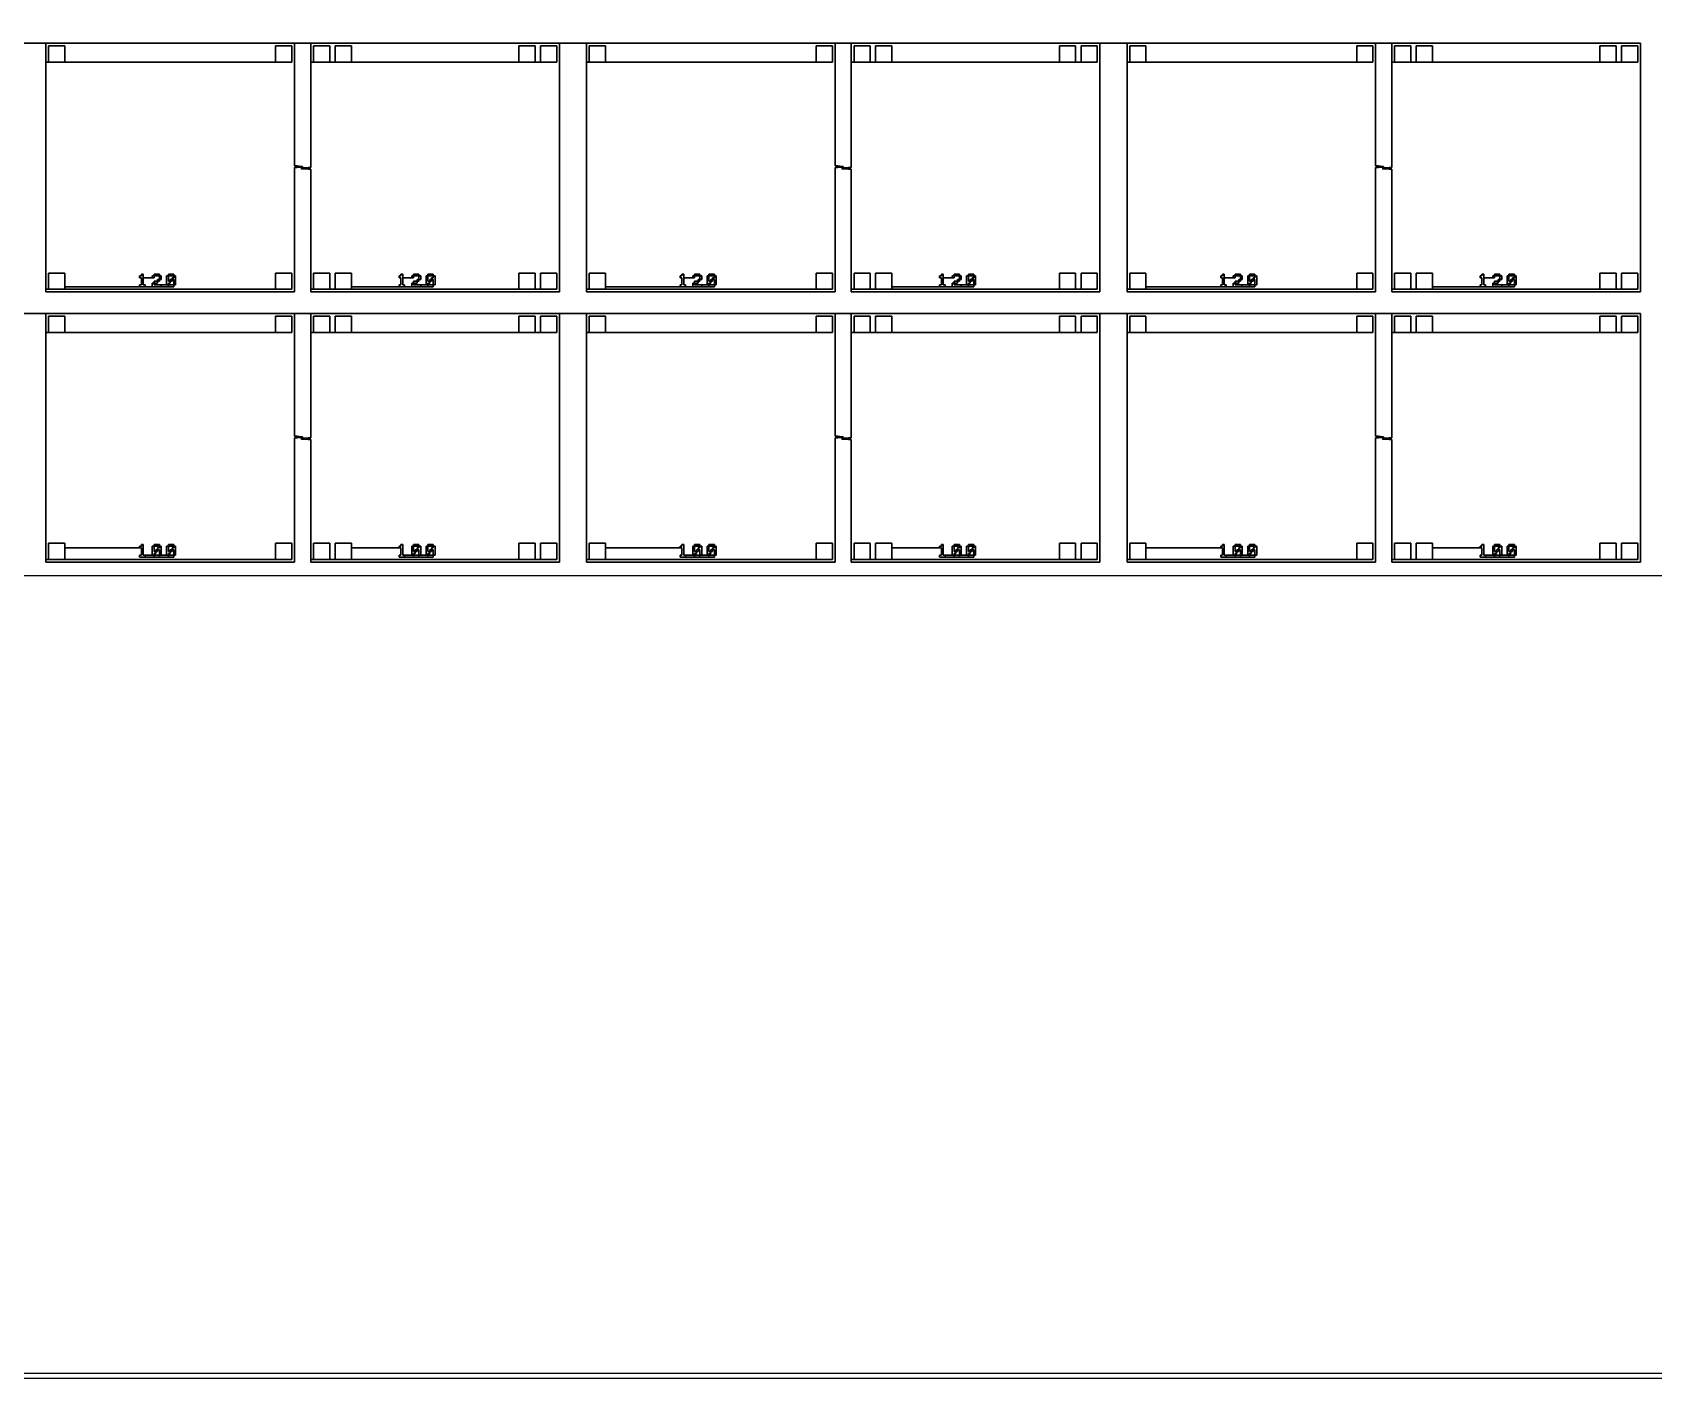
# Model space of a CAD drawing. Extents: x -10 to 10010, y -10 to 10010.
# Drawn here: x 5475 to 8474, y -10 to 2480 of the extents above; entities that cross this region are included whole.
import ezdxf

# ---------------------------------------------------------------- set-up
doc = ezdxf.new("R2010")
doc.units = 0
for name, color, linetype in [('L0D0', 2, 'CONTINUOUS'), ('L10D0', 9, 'CONTINUOUS'), ('L11D0', 10, 'CONTINUOUS'), ('L5D0', 5, 'CONTINUOUS'), ('L6D0', 6, 'CONTINUOUS'), ('L7D0', 7, 'CONTINUOUS'), ('L8D0', 8, 'CONTINUOUS')]:
    doc.layers.add(name, color=color, linetype=linetype)

msp = doc.modelspace()

# ---------------------------------------------------------------- linework, layer by layer
at = {"layer": 'L0D0'}
msp.add_lwpolyline([(-10, -10), (-10, 0), (10000, 0), (10000, 10000), (0, 10000), (0, 0), (-10, 0), (-10, 10010), (10010, 10010), (10010, -10)], close=True, dxfattribs=at)
at = {"layer": 'L10D0'}
msp.add_lwpolyline([(1475, 1475), (1475, 8525), (8525, 8525), (8525, 1475)], close=True, dxfattribs=at)
at = {"layer": 'L11D0'}
for points in [[(1475, 8525), (8525, 8525), (8525, 1475), (1475, 1475)], [(5450, 2460), (5500, 2460), (5500, 2000), (5960, 2000), (5960, 2230), (5965, 2230), (5973, 2230.75), (5974.8, 2230.75), (5974.8, 2232.25), (5973, 2232.25), (5965, 2233), (5960, 2233), (5960, 2460), (5990, 2460), (5990, 2230), (5985, 2230), (5977, 2229.25), (5975.2, 2229.25), (5975.2, 2227.75), (5977, 2227.75), (5985, 2227), (5990, 2227), (5990, 2000), (6450, 2000), (6450, 2460), (6500, 2460), (6500, 2000), (6960, 2000), (6960, 2230), (6965, 2230), (6973, 2230.75), (6974.8, 2230.75), (6974.8, 2232.25), (6973, 2232.25), (6965, 2233), (6960, 2233), (6960, 2460), (6990, 2460), (6990, 2230), (6985, 2230), (6977, 2229.25), (6975.2, 2229.25), (6975.2, 2227.75), (6977, 2227.75), (6985, 2227), (6990, 2227), (6990, 2000), (7450, 2000), (7450, 2460), (7500, 2460), (7500, 2000), (7960, 2000), (7960, 2230), (7965, 2230), (7973, 2230.75), (7974.8, 2230.75), (7974.8, 2232.25), (7973, 2232.25), (7965, 2233), (7960, 2233), (7960, 2460), (7990, 2460), (7990, 2230), (7985, 2230), (7977, 2229.25), (7975.2, 2229.25), (7975.2, 2227.75), (7977, 2227.75), (7985, 2227), (7990, 2227), (7990, 2000), (8450, 2000), (8450, 2460), (1475, 2460)], [(5450, 1960), (5500, 1960), (5500, 1500), (5960, 1500), (5960, 1730), (5965, 1730), (5973, 1730.75), (5974.8, 1730.75), (5974.8, 1732.25), (5973, 1732.25), (5965, 1733), (5960, 1733), (5960, 1960), (5990, 1960), (5990, 1730), (5985, 1730), (5977, 1729.25), (5975.2, 1729.25), (5975.2, 1727.75), (5977, 1727.75), (5985, 1727), (5990, 1727), (5990, 1500), (6450, 1500), (6450, 1960), (6500, 1960), (6500, 1500), (6960, 1500), (6960, 1730), (6965, 1730), (6973, 1730.75), (6974.8, 1730.75), (6974.8, 1732.25), (6973, 1732.25), (6965, 1733), (6960, 1733), (6960, 1960), (6990, 1960), (6990, 1730), (6985, 1730), (6977, 1729.25), (6975.2, 1729.25), (6975.2, 1727.75), (6977, 1727.75), (6985, 1727), (6990, 1727), (6990, 1500), (7450, 1500), (7450, 1960), (7500, 1960), (7500, 1500), (7960, 1500), (7960, 1730), (7965, 1730), (7973, 1730.75), (7974.8, 1730.75), (7974.8, 1732.25), (7973, 1732.25), (7965, 1733), (7960, 1733), (7960, 1960), (7990, 1960), (7990, 1730), (7985, 1730), (7977, 1729.25), (7975.2, 1729.25), (7975.2, 1727.75), (7977, 1727.75), (7985, 1727), (7990, 1727), (7990, 1500), (8450, 1500), (8450, 1960), (1475, 1960)]]:
    msp.add_lwpolyline(points, dxfattribs=at)
for points in [[(5505, 2425), (5505, 2455), (5535, 2455), (5535, 2425)], [(5925, 2425), (5925, 2455), (5955, 2455), (5955, 2425)], [(5995, 2425), (5995, 2455), (6025, 2455), (6025, 2425)], [(6035, 2425), (6035, 2455), (6065, 2455), (6065, 2425)], [(6375, 2425), (6375, 2455), (6405, 2455), (6405, 2425)], [(6415, 2425), (6415, 2455), (6445, 2455), (6445, 2425)], [(6505, 2425), (6505, 2455), (6535, 2455), (6535, 2425)], [(6925, 2425), (6925, 2455), (6955, 2455), (6955, 2425)], [(6995, 2425), (6995, 2455), (7025, 2455), (7025, 2425)], [(7035, 2425), (7035, 2455), (7065, 2455), (7065, 2425)], [(7375, 2425), (7375, 2455), (7405, 2455), (7405, 2425)], [(7415, 2425), (7415, 2455), (7445, 2455), (7445, 2425)], [(7505, 2425), (7505, 2455), (7535, 2455), (7535, 2425)], [(7925, 2425), (7925, 2455), (7955, 2455), (7955, 2425)], [(7995, 2425), (7995, 2455), (8025, 2455), (8025, 2425)], [(8035, 2425), (8035, 2455), (8065, 2455), (8065, 2425)], [(8375, 2425), (8375, 2455), (8405, 2455), (8405, 2425)], [(8415, 2425), (8415, 2455), (8445, 2455), (8445, 2425)], [(5505, 2005), (5505, 2035), (5535, 2035), (5535, 2005)], [(5673.333, 2009.667), (5673.333, 2013), (5676.667, 2013), (5676.667, 2026.333), (5673.333, 2026.333), (5673.333, 2029.667), (5676.667, 2029.667), (5676.667, 2033), (5680, 2033), (5680, 2013), (5683.333, 2013), (5683.333, 2009.667)], [(5696.667, 2026.333), (5696.667, 2029.667), (5700, 2029.667), (5700, 2026.333)], [(5696.667, 2009.667), (5696.667, 2016.333), (5700, 2016.333), (5700, 2013), (5713.333, 2013), (5713.333, 2009.667)], [(5700, 2029.667), (5700, 2033), (5710, 2033), (5710, 2029.667)], [(5700, 2016.333), (5700, 2019.667), (5706.667, 2019.667), (5706.667, 2016.333)], [(5706.667, 2019.667), (5706.667, 2023), (5710, 2023), (5710, 2019.667)], [(5710, 2023), (5710, 2029.667), (5713.333, 2029.667), (5713.333, 2023)], [(5723.333, 2013), (5723.333, 2029.667), (5726.667, 2029.667), (5726.667, 2019.667), (5730, 2019.667), (5730, 2016.333), (5726.667, 2016.333), (5726.667, 2013)], [(5726.667, 2029.667), (5726.667, 2033), (5736.667, 2033), (5736.667, 2029.667)], [(5726.667, 2009.667), (5726.667, 2013), (5736.667, 2013), (5736.667, 2009.667)], [(5730, 2019.667), (5730, 2023), (5733.333, 2023), (5733.333, 2019.667)], [(5736.667, 2013), (5736.667, 2023), (5733.333, 2023), (5733.333, 2026.333), (5736.667, 2026.333), (5736.667, 2029.667), (5740, 2029.667), (5740, 2013)], [(5925, 2005), (5925, 2035), (5955, 2035), (5955, 2005)], [(5995, 2005), (5995, 2035), (6025, 2035), (6025, 2005)], [(6035, 2005), (6035, 2035), (6065, 2035), (6065, 2005)], [(6153.333, 2009.667), (6153.333, 2013), (6156.667, 2013), (6156.667, 2026.333), (6153.333, 2026.333), (6153.333, 2029.667), (6156.667, 2029.667), (6156.667, 2033), (6160, 2033), (6160, 2013), (6163.333, 2013), (6163.333, 2009.667)], [(6176.667, 2026.333), (6176.667, 2029.667), (6180, 2029.667), (6180, 2026.333)], [(6176.667, 2009.667), (6176.667, 2016.333), (6180, 2016.333), (6180, 2013), (6193.333, 2013), (6193.333, 2009.667)], [(6180, 2029.667), (6180, 2033), (6190, 2033), (6190, 2029.667)], [(6180, 2016.333), (6180, 2019.667), (6186.667, 2019.667), (6186.667, 2016.333)], [(6186.667, 2019.667), (6186.667, 2023), (6190, 2023), (6190, 2019.667)], [(6190, 2023), (6190, 2029.667), (6193.333, 2029.667), (6193.333, 2023)], [(6203.333, 2013), (6203.333, 2029.667), (6206.667, 2029.667), (6206.667, 2019.667), (6210, 2019.667), (6210, 2016.333), (6206.667, 2016.333), (6206.667, 2013)], [(6206.667, 2029.667), (6206.667, 2033), (6216.667, 2033), (6216.667, 2029.667)], [(6206.667, 2009.667), (6206.667, 2013), (6216.667, 2013), (6216.667, 2009.667)], [(6210, 2019.667), (6210, 2023), (6213.333, 2023), (6213.333, 2019.667)], [(6216.667, 2013), (6216.667, 2023), (6213.333, 2023), (6213.333, 2026.333), (6216.667, 2026.333), (6216.667, 2029.667), (6220, 2029.667), (6220, 2013)], [(6375, 2005), (6375, 2035), (6405, 2035), (6405, 2005)], [(6415, 2005), (6415, 2035), (6445, 2035), (6445, 2005)], [(6505, 2005), (6505, 2035), (6535, 2035), (6535, 2005)], [(6673.333, 2009.667), (6673.333, 2013), (6676.667, 2013), (6676.667, 2026.333), (6673.333, 2026.333), (6673.333, 2029.667), (6676.667, 2029.667), (6676.667, 2033), (6680, 2033), (6680, 2013), (6683.333, 2013), (6683.333, 2009.667)], [(6696.667, 2026.333), (6696.667, 2029.667), (6700, 2029.667), (6700, 2026.333)], [(6696.667, 2009.667), (6696.667, 2016.333), (6700, 2016.333), (6700, 2013), (6713.333, 2013), (6713.333, 2009.667)], [(6700, 2029.667), (6700, 2033), (6710, 2033), (6710, 2029.667)], [(6700, 2016.333), (6700, 2019.667), (6706.667, 2019.667), (6706.667, 2016.333)], [(6706.667, 2019.667), (6706.667, 2023), (6710, 2023), (6710, 2019.667)], [(6710, 2023), (6710, 2029.667), (6713.333, 2029.667), (6713.333, 2023)], [(6723.333, 2013), (6723.333, 2029.667), (6726.667, 2029.667), (6726.667, 2019.667), (6730, 2019.667), (6730, 2016.333), (6726.667, 2016.333), (6726.667, 2013)], [(6726.667, 2029.667), (6726.667, 2033), (6736.667, 2033), (6736.667, 2029.667)], [(6726.667, 2009.667), (6726.667, 2013), (6736.667, 2013), (6736.667, 2009.667)], [(6730, 2019.667), (6730, 2023), (6733.333, 2023), (6733.333, 2019.667)], [(6736.667, 2013), (6736.667, 2023), (6733.333, 2023), (6733.333, 2026.333), (6736.667, 2026.333), (6736.667, 2029.667), (6740, 2029.667), (6740, 2013)], [(6925, 2005), (6925, 2035), (6955, 2035), (6955, 2005)], [(6995, 2005), (6995, 2035), (7025, 2035), (7025, 2005)], [(7035, 2005), (7035, 2035), (7065, 2035), (7065, 2005)], [(7153.333, 2009.667), (7153.333, 2013), (7156.667, 2013), (7156.667, 2026.333), (7153.333, 2026.333), (7153.333, 2029.667), (7156.667, 2029.667), (7156.667, 2033), (7160, 2033), (7160, 2013), (7163.333, 2013), (7163.333, 2009.667)], [(7176.667, 2026.333), (7176.667, 2029.667), (7180, 2029.667), (7180, 2026.333)], [(7176.667, 2009.667), (7176.667, 2016.333), (7180, 2016.333), (7180, 2013), (7193.333, 2013), (7193.333, 2009.667)], [(7180, 2029.667), (7180, 2033), (7190, 2033), (7190, 2029.667)], [(7180, 2016.333), (7180, 2019.667), (7186.667, 2019.667), (7186.667, 2016.333)], [(7186.667, 2019.667), (7186.667, 2023), (7190, 2023), (7190, 2019.667)], [(7190, 2023), (7190, 2029.667), (7193.333, 2029.667), (7193.333, 2023)], [(7203.333, 2013), (7203.333, 2029.667), (7206.667, 2029.667), (7206.667, 2019.667), (7210, 2019.667), (7210, 2016.333), (7206.667, 2016.333), (7206.667, 2013)], [(7206.667, 2029.667), (7206.667, 2033), (7216.667, 2033), (7216.667, 2029.667)], [(7206.667, 2009.667), (7206.667, 2013), (7216.667, 2013), (7216.667, 2009.667)], [(7210, 2019.667), (7210, 2023), (7213.333, 2023), (7213.333, 2019.667)], [(7216.667, 2013), (7216.667, 2023), (7213.333, 2023), (7213.333, 2026.333), (7216.667, 2026.333), (7216.667, 2029.667), (7220, 2029.667), (7220, 2013)], [(7375, 2005), (7375, 2035), (7405, 2035), (7405, 2005)], [(7415, 2005), (7415, 2035), (7445, 2035), (7445, 2005)], [(7505, 2005), (7505, 2035), (7535, 2035), (7535, 2005)], [(7673.333, 2009.667), (7673.333, 2013), (7676.667, 2013), (7676.667, 2026.333), (7673.333, 2026.333), (7673.333, 2029.667), (7676.667, 2029.667), (7676.667, 2033), (7680, 2033), (7680, 2013), (7683.333, 2013), (7683.333, 2009.667)], [(7696.667, 2026.333), (7696.667, 2029.667), (7700, 2029.667), (7700, 2026.333)], [(7696.667, 2009.667), (7696.667, 2016.333), (7700, 2016.333), (7700, 2013), (7713.333, 2013), (7713.333, 2009.667)], [(7700, 2029.667), (7700, 2033), (7710, 2033), (7710, 2029.667)], [(7700, 2016.333), (7700, 2019.667), (7706.667, 2019.667), (7706.667, 2016.333)], [(7706.667, 2019.667), (7706.667, 2023), (7710, 2023), (7710, 2019.667)], [(7710, 2023), (7710, 2029.667), (7713.333, 2029.667), (7713.333, 2023)], [(7723.333, 2013), (7723.333, 2029.667), (7726.667, 2029.667), (7726.667, 2019.667), (7730, 2019.667), (7730, 2016.333), (7726.667, 2016.333), (7726.667, 2013)], [(7726.667, 2029.667), (7726.667, 2033), (7736.667, 2033), (7736.667, 2029.667)], [(7726.667, 2009.667), (7726.667, 2013), (7736.667, 2013), (7736.667, 2009.667)], [(7730, 2019.667), (7730, 2023), (7733.333, 2023), (7733.333, 2019.667)], [(7736.667, 2013), (7736.667, 2023), (7733.333, 2023), (7733.333, 2026.333), (7736.667, 2026.333), (7736.667, 2029.667), (7740, 2029.667), (7740, 2013)], [(7925, 2005), (7925, 2035), (7955, 2035), (7955, 2005)], [(7995, 2005), (7995, 2035), (8025, 2035), (8025, 2005)], [(8035, 2005), (8035, 2035), (8065, 2035), (8065, 2005)], [(8153.333, 2009.667), (8153.333, 2013), (8156.667, 2013), (8156.667, 2026.333), (8153.333, 2026.333), (8153.333, 2029.667), (8156.667, 2029.667), (8156.667, 2033), (8160, 2033), (8160, 2013), (8163.333, 2013), (8163.333, 2009.667)], [(8176.667, 2026.333), (8176.667, 2029.667), (8180, 2029.667), (8180, 2026.333)], [(8176.667, 2009.667), (8176.667, 2016.333), (8180, 2016.333), (8180, 2013), (8193.333, 2013), (8193.333, 2009.667)], [(8180, 2029.667), (8180, 2033), (8190, 2033), (8190, 2029.667)], [(8180, 2016.333), (8180, 2019.667), (8186.667, 2019.667), (8186.667, 2016.333)], [(8186.667, 2019.667), (8186.667, 2023), (8190, 2023), (8190, 2019.667)], [(8190, 2023), (8190, 2029.667), (8193.333, 2029.667), (8193.333, 2023)], [(8203.333, 2013), (8203.333, 2029.667), (8206.667, 2029.667), (8206.667, 2019.667), (8210, 2019.667), (8210, 2016.333), (8206.667, 2016.333), (8206.667, 2013)], [(8206.667, 2029.667), (8206.667, 2033), (8216.667, 2033), (8216.667, 2029.667)], [(8206.667, 2009.667), (8206.667, 2013), (8216.667, 2013), (8216.667, 2009.667)], [(8210, 2019.667), (8210, 2023), (8213.333, 2023), (8213.333, 2019.667)], [(8216.667, 2013), (8216.667, 2023), (8213.333, 2023), (8213.333, 2026.333), (8216.667, 2026.333), (8216.667, 2029.667), (8220, 2029.667), (8220, 2013)], [(8375, 2005), (8375, 2035), (8405, 2035), (8405, 2005)], [(8415, 2005), (8415, 2035), (8445, 2035), (8445, 2005)], [(5505, 1925), (5505, 1955), (5535, 1955), (5535, 1925)], [(5925, 1925), (5925, 1955), (5955, 1955), (5955, 1925)], [(5995, 1925), (5995, 1955), (6025, 1955), (6025, 1925)], [(6035, 1925), (6035, 1955), (6065, 1955), (6065, 1925)], [(6375, 1925), (6375, 1955), (6405, 1955), (6405, 1925)], [(6415, 1925), (6415, 1955), (6445, 1955), (6445, 1925)], [(6505, 1925), (6505, 1955), (6535, 1955), (6535, 1925)], [(6925, 1925), (6925, 1955), (6955, 1955), (6955, 1925)], [(6995, 1925), (6995, 1955), (7025, 1955), (7025, 1925)], [(7035, 1925), (7035, 1955), (7065, 1955), (7065, 1925)], [(7375, 1925), (7375, 1955), (7405, 1955), (7405, 1925)], [(7415, 1925), (7415, 1955), (7445, 1955), (7445, 1925)], [(7505, 1925), (7505, 1955), (7535, 1955), (7535, 1925)], [(7925, 1925), (7925, 1955), (7955, 1955), (7955, 1925)], [(7995, 1925), (7995, 1955), (8025, 1955), (8025, 1925)], [(8035, 1925), (8035, 1955), (8065, 1955), (8065, 1925)], [(8375, 1925), (8375, 1955), (8405, 1955), (8405, 1925)], [(8415, 1925), (8415, 1955), (8445, 1955), (8445, 1925)], [(5505, 1505), (5505, 1535), (5535, 1535), (5535, 1505)], [(5673.333, 1509.667), (5673.333, 1513), (5676.667, 1513), (5676.667, 1526.333), (5673.333, 1526.333), (5673.333, 1529.667), (5676.667, 1529.667), (5676.667, 1533), (5680, 1533), (5680, 1513), (5683.333, 1513), (5683.333, 1509.667)], [(5696.667, 1513), (5696.667, 1529.667), (5700, 1529.667), (5700, 1519.667), (5703.333, 1519.667), (5703.333, 1516.333), (5700, 1516.333), (5700, 1513)], [(5700, 1529.667), (5700, 1533), (5710, 1533), (5710, 1529.667)], [(5710, 1513), (5710, 1523), (5706.667, 1523), (5706.667, 1526.333), (5710, 1526.333), (5710, 1529.667), (5713.333, 1529.667), (5713.333, 1513)], [(5723.333, 1513), (5723.333, 1529.667), (5726.667, 1529.667), (5726.667, 1519.667), (5730, 1519.667), (5730, 1516.333), (5726.667, 1516.333), (5726.667, 1513)], [(5726.667, 1529.667), (5726.667, 1533), (5736.667, 1533), (5736.667, 1529.667)], [(5736.667, 1513), (5736.667, 1523), (5733.333, 1523), (5733.333, 1526.333), (5736.667, 1526.333), (5736.667, 1529.667), (5740, 1529.667), (5740, 1513)], [(5925, 1505), (5925, 1535), (5955, 1535), (5955, 1505)], [(5995, 1505), (5995, 1535), (6025, 1535), (6025, 1505)], [(6035, 1505), (6035, 1535), (6065, 1535), (6065, 1505)], [(6153.333, 1509.667), (6153.333, 1513), (6156.667, 1513), (6156.667, 1526.333), (6153.333, 1526.333), (6153.333, 1529.667), (6156.667, 1529.667), (6156.667, 1533), (6160, 1533), (6160, 1513), (6163.333, 1513), (6163.333, 1509.667)], [(6176.667, 1513), (6176.667, 1529.667), (6180, 1529.667), (6180, 1519.667), (6183.333, 1519.667), (6183.333, 1516.333), (6180, 1516.333), (6180, 1513)], [(6180, 1529.667), (6180, 1533), (6190, 1533), (6190, 1529.667)], [(6190, 1513), (6190, 1523), (6186.667, 1523), (6186.667, 1526.333), (6190, 1526.333), (6190, 1529.667), (6193.333, 1529.667), (6193.333, 1513)], [(6203.333, 1513), (6203.333, 1529.667), (6206.667, 1529.667), (6206.667, 1519.667), (6210, 1519.667), (6210, 1516.333), (6206.667, 1516.333), (6206.667, 1513)], [(6206.667, 1529.667), (6206.667, 1533), (6216.667, 1533), (6216.667, 1529.667)], [(6216.667, 1513), (6216.667, 1523), (6213.333, 1523), (6213.333, 1526.333), (6216.667, 1526.333), (6216.667, 1529.667), (6220, 1529.667), (6220, 1513)], [(6375, 1505), (6375, 1535), (6405, 1535), (6405, 1505)], [(6415, 1505), (6415, 1535), (6445, 1535), (6445, 1505)], [(6505, 1505), (6505, 1535), (6535, 1535), (6535, 1505)], [(6673.333, 1509.667), (6673.333, 1513), (6676.667, 1513), (6676.667, 1526.333), (6673.333, 1526.333), (6673.333, 1529.667), (6676.667, 1529.667), (6676.667, 1533), (6680, 1533), (6680, 1513), (6683.333, 1513), (6683.333, 1509.667)], [(6696.667, 1513), (6696.667, 1529.667), (6700, 1529.667), (6700, 1519.667), (6703.333, 1519.667), (6703.333, 1516.333), (6700, 1516.333), (6700, 1513)], [(6700, 1529.667), (6700, 1533), (6710, 1533), (6710, 1529.667)], [(6710, 1513), (6710, 1523), (6706.667, 1523), (6706.667, 1526.333), (6710, 1526.333), (6710, 1529.667), (6713.333, 1529.667), (6713.333, 1513)], [(6723.333, 1513), (6723.333, 1529.667), (6726.667, 1529.667), (6726.667, 1519.667), (6730, 1519.667), (6730, 1516.333), (6726.667, 1516.333), (6726.667, 1513)], [(6726.667, 1529.667), (6726.667, 1533), (6736.667, 1533), (6736.667, 1529.667)], [(6736.667, 1513), (6736.667, 1523), (6733.333, 1523), (6733.333, 1526.333), (6736.667, 1526.333), (6736.667, 1529.667), (6740, 1529.667), (6740, 1513)], [(6925, 1505), (6925, 1535), (6955, 1535), (6955, 1505)], [(6995, 1505), (6995, 1535), (7025, 1535), (7025, 1505)], [(7035, 1505), (7035, 1535), (7065, 1535), (7065, 1505)], [(7153.333, 1509.667), (7153.333, 1513), (7156.667, 1513), (7156.667, 1526.333), (7153.333, 1526.333), (7153.333, 1529.667), (7156.667, 1529.667), (7156.667, 1533), (7160, 1533), (7160, 1513), (7163.333, 1513), (7163.333, 1509.667)], [(7176.667, 1513), (7176.667, 1529.667), (7180, 1529.667), (7180, 1519.667), (7183.333, 1519.667), (7183.333, 1516.333), (7180, 1516.333), (7180, 1513)], [(7180, 1529.667), (7180, 1533), (7190, 1533), (7190, 1529.667)], [(7190, 1513), (7190, 1523), (7186.667, 1523), (7186.667, 1526.333), (7190, 1526.333), (7190, 1529.667), (7193.333, 1529.667), (7193.333, 1513)], [(7203.333, 1513), (7203.333, 1529.667), (7206.667, 1529.667), (7206.667, 1519.667), (7210, 1519.667), (7210, 1516.333), (7206.667, 1516.333), (7206.667, 1513)], [(7206.667, 1529.667), (7206.667, 1533), (7216.667, 1533), (7216.667, 1529.667)], [(7216.667, 1513), (7216.667, 1523), (7213.333, 1523), (7213.333, 1526.333), (7216.667, 1526.333), (7216.667, 1529.667), (7220, 1529.667), (7220, 1513)], [(7375, 1505), (7375, 1535), (7405, 1535), (7405, 1505)], [(7415, 1505), (7415, 1535), (7445, 1535), (7445, 1505)], [(7505, 1505), (7505, 1535), (7535, 1535), (7535, 1505)], [(7673.333, 1509.667), (7673.333, 1513), (7676.667, 1513), (7676.667, 1526.333), (7673.333, 1526.333), (7673.333, 1529.667), (7676.667, 1529.667), (7676.667, 1533), (7680, 1533), (7680, 1513), (7683.333, 1513), (7683.333, 1509.667)], [(7696.667, 1513), (7696.667, 1529.667), (7700, 1529.667), (7700, 1519.667), (7703.333, 1519.667), (7703.333, 1516.333), (7700, 1516.333), (7700, 1513)], [(7700, 1529.667), (7700, 1533), (7710, 1533), (7710, 1529.667)], [(7710, 1513), (7710, 1523), (7706.667, 1523), (7706.667, 1526.333), (7710, 1526.333), (7710, 1529.667), (7713.333, 1529.667), (7713.333, 1513)], [(7723.333, 1513), (7723.333, 1529.667), (7726.667, 1529.667), (7726.667, 1519.667), (7730, 1519.667), (7730, 1516.333), (7726.667, 1516.333), (7726.667, 1513)], [(7726.667, 1529.667), (7726.667, 1533), (7736.667, 1533), (7736.667, 1529.667)], [(7736.667, 1513), (7736.667, 1523), (7733.333, 1523), (7733.333, 1526.333), (7736.667, 1526.333), (7736.667, 1529.667), (7740, 1529.667), (7740, 1513)], [(7925, 1505), (7925, 1535), (7955, 1535), (7955, 1505)], [(7995, 1505), (7995, 1535), (8025, 1535), (8025, 1505)], [(8035, 1505), (8035, 1535), (8065, 1535), (8065, 1505)], [(8153.333, 1509.667), (8153.333, 1513), (8156.667, 1513), (8156.667, 1526.333), (8153.333, 1526.333), (8153.333, 1529.667), (8156.667, 1529.667), (8156.667, 1533), (8160, 1533), (8160, 1513), (8163.333, 1513), (8163.333, 1509.667)], [(8176.667, 1513), (8176.667, 1529.667), (8180, 1529.667), (8180, 1519.667), (8183.333, 1519.667), (8183.333, 1516.333), (8180, 1516.333), (8180, 1513)], [(8180, 1529.667), (8180, 1533), (8190, 1533), (8190, 1529.667)], [(8190, 1513), (8190, 1523), (8186.667, 1523), (8186.667, 1526.333), (8190, 1526.333), (8190, 1529.667), (8193.333, 1529.667), (8193.333, 1513)], [(8203.333, 1513), (8203.333, 1529.667), (8206.667, 1529.667), (8206.667, 1519.667), (8210, 1519.667), (8210, 1516.333), (8206.667, 1516.333), (8206.667, 1513)], [(8206.667, 1529.667), (8206.667, 1533), (8216.667, 1533), (8216.667, 1529.667)], [(8216.667, 1513), (8216.667, 1523), (8213.333, 1523), (8213.333, 1526.333), (8216.667, 1526.333), (8216.667, 1529.667), (8220, 1529.667), (8220, 1513)], [(8375, 1505), (8375, 1535), (8405, 1535), (8405, 1505)], [(8415, 1505), (8415, 1535), (8445, 1535), (8445, 1505)], [(5700, 1509.667), (5700, 1513), (5710, 1513), (5710, 1509.667)], [(5703.333, 1519.667), (5703.333, 1523), (5706.667, 1523), (5706.667, 1519.667)], [(5726.667, 1509.667), (5726.667, 1513), (5736.667, 1513), (5736.667, 1509.667)], [(5730, 1519.667), (5730, 1523), (5733.333, 1523), (5733.333, 1519.667)], [(6180, 1509.667), (6180, 1513), (6190, 1513), (6190, 1509.667)], [(6183.333, 1519.667), (6183.333, 1523), (6186.667, 1523), (6186.667, 1519.667)], [(6206.667, 1509.667), (6206.667, 1513), (6216.667, 1513), (6216.667, 1509.667)], [(6210, 1519.667), (6210, 1523), (6213.333, 1523), (6213.333, 1519.667)], [(6700, 1509.667), (6700, 1513), (6710, 1513), (6710, 1509.667)], [(6703.333, 1519.667), (6703.333, 1523), (6706.667, 1523), (6706.667, 1519.667)], [(6726.667, 1509.667), (6726.667, 1513), (6736.667, 1513), (6736.667, 1509.667)], [(6730, 1519.667), (6730, 1523), (6733.333, 1523), (6733.333, 1519.667)], [(7180, 1509.667), (7180, 1513), (7190, 1513), (7190, 1509.667)], [(7183.333, 1519.667), (7183.333, 1523), (7186.667, 1523), (7186.667, 1519.667)], [(7206.667, 1509.667), (7206.667, 1513), (7216.667, 1513), (7216.667, 1509.667)], [(7210, 1519.667), (7210, 1523), (7213.333, 1523), (7213.333, 1519.667)], [(7700, 1509.667), (7700, 1513), (7710, 1513), (7710, 1509.667)], [(7703.333, 1519.667), (7703.333, 1523), (7706.667, 1523), (7706.667, 1519.667)], [(7726.667, 1509.667), (7726.667, 1513), (7736.667, 1513), (7736.667, 1509.667)], [(7730, 1519.667), (7730, 1523), (7733.333, 1523), (7733.333, 1519.667)], [(8180, 1509.667), (8180, 1513), (8190, 1513), (8190, 1509.667)], [(8183.333, 1519.667), (8183.333, 1523), (8186.667, 1523), (8186.667, 1519.667)], [(8206.667, 1509.667), (8206.667, 1513), (8216.667, 1513), (8216.667, 1509.667)], [(8210, 1519.667), (8210, 1523), (8213.333, 1523), (8213.333, 1519.667)]]:
    msp.add_lwpolyline(points, close=True, dxfattribs=at)
at = {"layer": 'L5D0'}
for points in [[(5500, 2000), (5500, 2005), (5955, 2005), (5955, 2035), (5925, 2035), (5925, 2005), (5535, 2005), (5535, 2009.667), (5736.667, 2009.667), (5736.667, 2013), (5726.667, 2013), (5726.667, 2009.667), (5713.333, 2009.667), (5713.333, 2013), (5700, 2013), (5726.667, 2013), (5726.667, 2016.333), (5730, 2016.333), (5730, 2019.667), (5726.667, 2019.667), (5733.333, 2019.667), (5733.333, 2023), (5736.667, 2023), (5736.667, 2013), (5740, 2013), (5740, 2029.667), (5736.667, 2029.667), (5736.667, 2026.333), (5733.333, 2026.333), (5733.333, 2023), (5730, 2023), (5730, 2019.667), (5726.667, 2019.667), (5726.667, 2029.667), (5736.667, 2029.667), (5736.667, 2033), (5726.667, 2033), (5726.667, 2029.667), (5723.333, 2029.667), (5723.333, 2013), (5700, 2013), (5700, 2016.333), (5706.667, 2016.333), (5706.667, 2019.667), (5710, 2019.667), (5710, 2023), (5713.333, 2023), (5713.333, 2029.667), (5710, 2029.667), (5710, 2023), (5706.667, 2023), (5706.667, 2019.667), (5700, 2019.667), (5700, 2016.333), (5696.667, 2016.333), (5696.667, 2009.667), (5683.333, 2009.667), (5683.333, 2013), (5680, 2013), (5680, 2026.333), (5700, 2026.333), (5700, 2029.667), (5710, 2029.667), (5710, 2033), (5700, 2033), (5700, 2029.667), (5696.667, 2029.667), (5696.667, 2026.333), (5680, 2026.333), (5680, 2033), (5676.667, 2033), (5676.667, 2029.667), (5673.333, 2029.667), (5673.333, 2026.333), (5676.667, 2026.333), (5676.667, 2013), (5673.333, 2013), (5673.333, 2009.667), (5535, 2009.667), (5535, 2035), (5505, 2035), (5505, 2005), (5500, 2005), (5500, 2425), (5955, 2425), (5955, 2455), (5925, 2455), (5925, 2425), (5535, 2425), (5535, 2455), (5505, 2455), (5505, 2425), (5500, 2425), (5500, 2460), (5960, 2460), (5960, 2233), (5965, 2233), (5973, 2232.25), (5974.8, 2232.25), (5974.8, 2230.75), (5973, 2230.75), (5965, 2230), (5960, 2230), (5960, 2000)], [(5990, 2000), (5990, 2005), (6445, 2005), (6445, 2035), (6415, 2035), (6415, 2005), (6405, 2005), (6405, 2035), (6375, 2035), (6375, 2005), (6065, 2005), (6065, 2009.667), (6216.667, 2009.667), (6216.667, 2013), (6206.667, 2013), (6206.667, 2009.667), (6193.333, 2009.667), (6193.333, 2013), (6180, 2013), (6206.667, 2013), (6206.667, 2016.333), (6210, 2016.333), (6210, 2019.667), (6206.667, 2019.667), (6213.333, 2019.667), (6213.333, 2023), (6216.667, 2023), (6216.667, 2013), (6220, 2013), (6220, 2029.667), (6216.667, 2029.667), (6216.667, 2026.333), (6213.333, 2026.333), (6213.333, 2023), (6210, 2023), (6210, 2019.667), (6206.667, 2019.667), (6206.667, 2029.667), (6216.667, 2029.667), (6216.667, 2033), (6206.667, 2033), (6206.667, 2029.667), (6203.333, 2029.667), (6203.333, 2013), (6180, 2013), (6180, 2016.333), (6186.667, 2016.333), (6186.667, 2019.667), (6190, 2019.667), (6190, 2023), (6193.333, 2023), (6193.333, 2029.667), (6190, 2029.667), (6190, 2023), (6186.667, 2023), (6186.667, 2019.667), (6180, 2019.667), (6180, 2016.333), (6176.667, 2016.333), (6176.667, 2009.667), (6163.333, 2009.667), (6163.333, 2013), (6160, 2013), (6160, 2026.333), (6180, 2026.333), (6180, 2029.667), (6190, 2029.667), (6190, 2033), (6180, 2033), (6180, 2029.667), (6176.667, 2029.667), (6176.667, 2026.333), (6160, 2026.333), (6160, 2033), (6156.667, 2033), (6156.667, 2029.667), (6153.333, 2029.667), (6153.333, 2026.333), (6156.667, 2026.333), (6156.667, 2013), (6153.333, 2013), (6153.333, 2009.667), (6065, 2009.667), (6065, 2035), (6035, 2035), (6035, 2005), (6025, 2005), (6025, 2035), (5995, 2035), (5995, 2005), (5990, 2005), (5990, 2227), (5985, 2227), (5977, 2227.75), (5975.2, 2227.75), (5975.2, 2229.25), (5977, 2229.25), (5985, 2230), (5990, 2230), (5990, 2425), (6445, 2425), (6445, 2455), (6415, 2455), (6415, 2425), (6405, 2425), (6405, 2455), (6375, 2455), (6375, 2425), (6065, 2425), (6065, 2455), (6035, 2455), (6035, 2425), (6025, 2425), (6025, 2455), (5995, 2455), (5995, 2425), (5990, 2425), (5990, 2460), (6450, 2460), (6450, 2000)], [(6500, 2000), (6500, 2005), (6955, 2005), (6955, 2035), (6925, 2035), (6925, 2005), (6535, 2005), (6535, 2009.667), (6736.667, 2009.667), (6736.667, 2013), (6726.667, 2013), (6726.667, 2009.667), (6713.333, 2009.667), (6713.333, 2013), (6700, 2013), (6726.667, 2013), (6726.667, 2016.333), (6730, 2016.333), (6730, 2019.667), (6726.667, 2019.667), (6733.333, 2019.667), (6733.333, 2023), (6736.667, 2023), (6736.667, 2013), (6740, 2013), (6740, 2029.667), (6736.667, 2029.667), (6736.667, 2026.333), (6733.333, 2026.333), (6733.333, 2023), (6730, 2023), (6730, 2019.667), (6726.667, 2019.667), (6726.667, 2029.667), (6736.667, 2029.667), (6736.667, 2033), (6726.667, 2033), (6726.667, 2029.667), (6723.333, 2029.667), (6723.333, 2013), (6700, 2013), (6700, 2016.333), (6706.667, 2016.333), (6706.667, 2019.667), (6710, 2019.667), (6710, 2023), (6713.333, 2023), (6713.333, 2029.667), (6710, 2029.667), (6710, 2023), (6706.667, 2023), (6706.667, 2019.667), (6700, 2019.667), (6700, 2016.333), (6696.667, 2016.333), (6696.667, 2009.667), (6683.333, 2009.667), (6683.333, 2013), (6680, 2013), (6680, 2026.333), (6700, 2026.333), (6700, 2029.667), (6710, 2029.667), (6710, 2033), (6700, 2033), (6700, 2029.667), (6696.667, 2029.667), (6696.667, 2026.333), (6680, 2026.333), (6680, 2033), (6676.667, 2033), (6676.667, 2029.667), (6673.333, 2029.667), (6673.333, 2026.333), (6676.667, 2026.333), (6676.667, 2013), (6673.333, 2013), (6673.333, 2009.667), (6535, 2009.667), (6535, 2035), (6505, 2035), (6505, 2005), (6500, 2005), (6500, 2425), (6955, 2425), (6955, 2455), (6925, 2455), (6925, 2425), (6535, 2425), (6535, 2455), (6505, 2455), (6505, 2425), (6500, 2425), (6500, 2460), (6960, 2460), (6960, 2233), (6965, 2233), (6973, 2232.25), (6974.8, 2232.25), (6974.8, 2230.75), (6973, 2230.75), (6965, 2230), (6960, 2230), (6960, 2000)], [(6990, 2000), (6990, 2005), (7445, 2005), (7445, 2035), (7415, 2035), (7415, 2005), (7405, 2005), (7405, 2035), (7375, 2035), (7375, 2005), (7065, 2005), (7065, 2009.667), (7216.667, 2009.667), (7216.667, 2013), (7206.667, 2013), (7206.667, 2009.667), (7193.333, 2009.667), (7193.333, 2013), (7180, 2013), (7206.667, 2013), (7206.667, 2016.333), (7210, 2016.333), (7210, 2019.667), (7206.667, 2019.667), (7213.333, 2019.667), (7213.333, 2023), (7216.667, 2023), (7216.667, 2013), (7220, 2013), (7220, 2029.667), (7216.667, 2029.667), (7216.667, 2026.333), (7213.333, 2026.333), (7213.333, 2023), (7210, 2023), (7210, 2019.667), (7206.667, 2019.667), (7206.667, 2029.667), (7216.667, 2029.667), (7216.667, 2033), (7206.667, 2033), (7206.667, 2029.667), (7203.333, 2029.667), (7203.333, 2013), (7180, 2013), (7180, 2016.333), (7186.667, 2016.333), (7186.667, 2019.667), (7190, 2019.667), (7190, 2023), (7193.333, 2023), (7193.333, 2029.667), (7190, 2029.667), (7190, 2023), (7186.667, 2023), (7186.667, 2019.667), (7180, 2019.667), (7180, 2016.333), (7176.667, 2016.333), (7176.667, 2009.667), (7163.333, 2009.667), (7163.333, 2013), (7160, 2013), (7160, 2026.333), (7180, 2026.333), (7180, 2029.667), (7190, 2029.667), (7190, 2033), (7180, 2033), (7180, 2029.667), (7176.667, 2029.667), (7176.667, 2026.333), (7160, 2026.333), (7160, 2033), (7156.667, 2033), (7156.667, 2029.667), (7153.333, 2029.667), (7153.333, 2026.333), (7156.667, 2026.333), (7156.667, 2013), (7153.333, 2013), (7153.333, 2009.667), (7065, 2009.667), (7065, 2035), (7035, 2035), (7035, 2005), (7025, 2005), (7025, 2035), (6995, 2035), (6995, 2005), (6990, 2005), (6990, 2227), (6985, 2227), (6977, 2227.75), (6975.2, 2227.75), (6975.2, 2229.25), (6977, 2229.25), (6985, 2230), (6990, 2230), (6990, 2425), (7445, 2425), (7445, 2455), (7415, 2455), (7415, 2425), (7405, 2425), (7405, 2455), (7375, 2455), (7375, 2425), (7065, 2425), (7065, 2455), (7035, 2455), (7035, 2425), (7025, 2425), (7025, 2455), (6995, 2455), (6995, 2425), (6990, 2425), (6990, 2460), (7450, 2460), (7450, 2000)], [(7500, 2000), (7500, 2005), (7955, 2005), (7955, 2035), (7925, 2035), (7925, 2005), (7535, 2005), (7535, 2009.667), (7736.667, 2009.667), (7736.667, 2013), (7726.667, 2013), (7726.667, 2009.667), (7713.333, 2009.667), (7713.333, 2013), (7700, 2013), (7726.667, 2013), (7726.667, 2016.333), (7730, 2016.333), (7730, 2019.667), (7726.667, 2019.667), (7733.333, 2019.667), (7733.333, 2023), (7736.667, 2023), (7736.667, 2013), (7740, 2013), (7740, 2029.667), (7736.667, 2029.667), (7736.667, 2026.333), (7733.333, 2026.333), (7733.333, 2023), (7730, 2023), (7730, 2019.667), (7726.667, 2019.667), (7726.667, 2029.667), (7736.667, 2029.667), (7736.667, 2033), (7726.667, 2033), (7726.667, 2029.667), (7723.333, 2029.667), (7723.333, 2013), (7700, 2013), (7700, 2016.333), (7706.667, 2016.333), (7706.667, 2019.667), (7710, 2019.667), (7710, 2023), (7713.333, 2023), (7713.333, 2029.667), (7710, 2029.667), (7710, 2023), (7706.667, 2023), (7706.667, 2019.667), (7700, 2019.667), (7700, 2016.333), (7696.667, 2016.333), (7696.667, 2009.667), (7683.333, 2009.667), (7683.333, 2013), (7680, 2013), (7680, 2026.333), (7700, 2026.333), (7700, 2029.667), (7710, 2029.667), (7710, 2033), (7700, 2033), (7700, 2029.667), (7696.667, 2029.667), (7696.667, 2026.333), (7680, 2026.333), (7680, 2033), (7676.667, 2033), (7676.667, 2029.667), (7673.333, 2029.667), (7673.333, 2026.333), (7676.667, 2026.333), (7676.667, 2013), (7673.333, 2013), (7673.333, 2009.667), (7535, 2009.667), (7535, 2035), (7505, 2035), (7505, 2005), (7500, 2005), (7500, 2425), (7955, 2425), (7955, 2455), (7925, 2455), (7925, 2425), (7535, 2425), (7535, 2455), (7505, 2455), (7505, 2425), (7500, 2425), (7500, 2460), (7960, 2460), (7960, 2233), (7965, 2233), (7973, 2232.25), (7974.8, 2232.25), (7974.8, 2230.75), (7973, 2230.75), (7965, 2230), (7960, 2230), (7960, 2000)], [(7990, 2000), (7990, 2005), (8445, 2005), (8445, 2035), (8415, 2035), (8415, 2005), (8405, 2005), (8405, 2035), (8375, 2035), (8375, 2005), (8065, 2005), (8065, 2009.667), (8216.667, 2009.667), (8216.667, 2013), (8206.667, 2013), (8206.667, 2009.667), (8193.333, 2009.667), (8193.333, 2013), (8180, 2013), (8206.667, 2013), (8206.667, 2016.333), (8210, 2016.333), (8210, 2019.667), (8206.667, 2019.667), (8213.333, 2019.667), (8213.333, 2023), (8216.667, 2023), (8216.667, 2013), (8220, 2013), (8220, 2029.667), (8216.667, 2029.667), (8216.667, 2026.333), (8213.333, 2026.333), (8213.333, 2023), (8210, 2023), (8210, 2019.667), (8206.667, 2019.667), (8206.667, 2029.667), (8216.667, 2029.667), (8216.667, 2033), (8206.667, 2033), (8206.667, 2029.667), (8203.333, 2029.667), (8203.333, 2013), (8180, 2013), (8180, 2016.333), (8186.667, 2016.333), (8186.667, 2019.667), (8190, 2019.667), (8190, 2023), (8193.333, 2023), (8193.333, 2029.667), (8190, 2029.667), (8190, 2023), (8186.667, 2023), (8186.667, 2019.667), (8180, 2019.667), (8180, 2016.333), (8176.667, 2016.333), (8176.667, 2009.667), (8163.333, 2009.667), (8163.333, 2013), (8160, 2013), (8160, 2026.333), (8180, 2026.333), (8180, 2029.667), (8190, 2029.667), (8190, 2033), (8180, 2033), (8180, 2029.667), (8176.667, 2029.667), (8176.667, 2026.333), (8160, 2026.333), (8160, 2033), (8156.667, 2033), (8156.667, 2029.667), (8153.333, 2029.667), (8153.333, 2026.333), (8156.667, 2026.333), (8156.667, 2013), (8153.333, 2013), (8153.333, 2009.667), (8065, 2009.667), (8065, 2035), (8035, 2035), (8035, 2005), (8025, 2005), (8025, 2035), (7995, 2035), (7995, 2005), (7990, 2005), (7990, 2227), (7985, 2227), (7977, 2227.75), (7975.2, 2227.75), (7975.2, 2229.25), (7977, 2229.25), (7985, 2230), (7990, 2230), (7990, 2425), (8445, 2425), (8445, 2455), (8415, 2455), (8415, 2425), (8405, 2425), (8405, 2455), (8375, 2455), (8375, 2425), (8065, 2425), (8065, 2455), (8035, 2455), (8035, 2425), (8025, 2425), (8025, 2455), (7995, 2455), (7995, 2425), (7990, 2425), (7990, 2460), (8450, 2460), (8450, 2000)], [(5500, 1500), (5500, 1505), (5955, 1505), (5955, 1535), (5925, 1535), (5925, 1505), (5535, 1505), (5535, 1526.333), (5676.667, 1526.333), (5676.667, 1513), (5673.333, 1513), (5673.333, 1509.667), (5736.667, 1509.667), (5736.667, 1513), (5726.667, 1513), (5726.667, 1509.667), (5710, 1509.667), (5710, 1513), (5700, 1513), (5700, 1509.667), (5683.333, 1509.667), (5683.333, 1513), (5680, 1513), (5700, 1513), (5700, 1516.333), (5703.333, 1516.333), (5703.333, 1519.667), (5700, 1519.667), (5706.667, 1519.667), (5706.667, 1523), (5710, 1523), (5710, 1513), (5726.667, 1513), (5726.667, 1516.333), (5730, 1516.333), (5730, 1519.667), (5726.667, 1519.667), (5733.333, 1519.667), (5733.333, 1523), (5736.667, 1523), (5736.667, 1513), (5740, 1513), (5740, 1529.667), (5736.667, 1529.667), (5736.667, 1526.333), (5733.333, 1526.333), (5733.333, 1523), (5730, 1523), (5730, 1519.667), (5726.667, 1519.667), (5726.667, 1529.667), (5736.667, 1529.667), (5736.667, 1533), (5726.667, 1533), (5726.667, 1529.667), (5723.333, 1529.667), (5723.333, 1513), (5713.333, 1513), (5713.333, 1529.667), (5710, 1529.667), (5710, 1526.333), (5706.667, 1526.333), (5706.667, 1523), (5703.333, 1523), (5703.333, 1519.667), (5700, 1519.667), (5700, 1529.667), (5710, 1529.667), (5710, 1533), (5700, 1533), (5700, 1529.667), (5696.667, 1529.667), (5696.667, 1513), (5680, 1513), (5680, 1533), (5676.667, 1533), (5676.667, 1529.667), (5673.333, 1529.667), (5673.333, 1526.333), (5535, 1526.333), (5535, 1535), (5505, 1535), (5505, 1505), (5500, 1505), (5500, 1925), (5955, 1925), (5955, 1955), (5925, 1955), (5925, 1925), (5535, 1925), (5535, 1955), (5505, 1955), (5505, 1925), (5500, 1925), (5500, 1960), (5960, 1960), (5960, 1733), (5965, 1733), (5973, 1732.25), (5974.8, 1732.25), (5974.8, 1730.75), (5973, 1730.75), (5965, 1730), (5960, 1730), (5960, 1500)], [(5990, 1500), (5990, 1505), (6445, 1505), (6445, 1535), (6415, 1535), (6415, 1505), (6405, 1505), (6405, 1535), (6375, 1535), (6375, 1505), (6065, 1505), (6065, 1526.333), (6156.667, 1526.333), (6156.667, 1513), (6153.333, 1513), (6153.333, 1509.667), (6216.667, 1509.667), (6216.667, 1513), (6206.667, 1513), (6206.667, 1509.667), (6190, 1509.667), (6190, 1513), (6180, 1513), (6180, 1509.667), (6163.333, 1509.667), (6163.333, 1513), (6160, 1513), (6180, 1513), (6180, 1516.333), (6183.333, 1516.333), (6183.333, 1519.667), (6180, 1519.667), (6186.667, 1519.667), (6186.667, 1523), (6190, 1523), (6190, 1513), (6206.667, 1513), (6206.667, 1516.333), (6210, 1516.333), (6210, 1519.667), (6206.667, 1519.667), (6213.333, 1519.667), (6213.333, 1523), (6216.667, 1523), (6216.667, 1513), (6220, 1513), (6220, 1529.667), (6216.667, 1529.667), (6216.667, 1526.333), (6213.333, 1526.333), (6213.333, 1523), (6210, 1523), (6210, 1519.667), (6206.667, 1519.667), (6206.667, 1529.667), (6216.667, 1529.667), (6216.667, 1533), (6206.667, 1533), (6206.667, 1529.667), (6203.333, 1529.667), (6203.333, 1513), (6193.333, 1513), (6193.333, 1529.667), (6190, 1529.667), (6190, 1526.333), (6186.667, 1526.333), (6186.667, 1523), (6183.333, 1523), (6183.333, 1519.667), (6180, 1519.667), (6180, 1529.667), (6190, 1529.667), (6190, 1533), (6180, 1533), (6180, 1529.667), (6176.667, 1529.667), (6176.667, 1513), (6160, 1513), (6160, 1533), (6156.667, 1533), (6156.667, 1529.667), (6153.333, 1529.667), (6153.333, 1526.333), (6065, 1526.333), (6065, 1535), (6035, 1535), (6035, 1505), (6025, 1505), (6025, 1535), (5995, 1535), (5995, 1505), (5990, 1505), (5990, 1727), (5985, 1727), (5977, 1727.75), (5975.2, 1727.75), (5975.2, 1729.25), (5977, 1729.25), (5985, 1730), (5990, 1730), (5990, 1925), (6445, 1925), (6445, 1955), (6415, 1955), (6415, 1925), (6405, 1925), (6405, 1955), (6375, 1955), (6375, 1925), (6065, 1925), (6065, 1955), (6035, 1955), (6035, 1925), (6025, 1925), (6025, 1955), (5995, 1955), (5995, 1925), (5990, 1925), (5990, 1960), (6450, 1960), (6450, 1500)], [(6500, 1500), (6500, 1505), (6955, 1505), (6955, 1535), (6925, 1535), (6925, 1505), (6535, 1505), (6535, 1526.333), (6676.667, 1526.333), (6676.667, 1513), (6673.333, 1513), (6673.333, 1509.667), (6736.667, 1509.667), (6736.667, 1513), (6726.667, 1513), (6726.667, 1509.667), (6710, 1509.667), (6710, 1513), (6700, 1513), (6700, 1509.667), (6683.333, 1509.667), (6683.333, 1513), (6680, 1513), (6700, 1513), (6700, 1516.333), (6703.333, 1516.333), (6703.333, 1519.667), (6700, 1519.667), (6706.667, 1519.667), (6706.667, 1523), (6710, 1523), (6710, 1513), (6726.667, 1513), (6726.667, 1516.333), (6730, 1516.333), (6730, 1519.667), (6726.667, 1519.667), (6733.333, 1519.667), (6733.333, 1523), (6736.667, 1523), (6736.667, 1513), (6740, 1513), (6740, 1529.667), (6736.667, 1529.667), (6736.667, 1526.333), (6733.333, 1526.333), (6733.333, 1523), (6730, 1523), (6730, 1519.667), (6726.667, 1519.667), (6726.667, 1529.667), (6736.667, 1529.667), (6736.667, 1533), (6726.667, 1533), (6726.667, 1529.667), (6723.333, 1529.667), (6723.333, 1513), (6713.333, 1513), (6713.333, 1529.667), (6710, 1529.667), (6710, 1526.333), (6706.667, 1526.333), (6706.667, 1523), (6703.333, 1523), (6703.333, 1519.667), (6700, 1519.667), (6700, 1529.667), (6710, 1529.667), (6710, 1533), (6700, 1533), (6700, 1529.667), (6696.667, 1529.667), (6696.667, 1513), (6680, 1513), (6680, 1533), (6676.667, 1533), (6676.667, 1529.667), (6673.333, 1529.667), (6673.333, 1526.333), (6535, 1526.333), (6535, 1535), (6505, 1535), (6505, 1505), (6500, 1505), (6500, 1925), (6955, 1925), (6955, 1955), (6925, 1955), (6925, 1925), (6535, 1925), (6535, 1955), (6505, 1955), (6505, 1925), (6500, 1925), (6500, 1960), (6960, 1960), (6960, 1733), (6965, 1733), (6973, 1732.25), (6974.8, 1732.25), (6974.8, 1730.75), (6973, 1730.75), (6965, 1730), (6960, 1730), (6960, 1500)], [(6990, 1500), (6990, 1505), (7445, 1505), (7445, 1535), (7415, 1535), (7415, 1505), (7405, 1505), (7405, 1535), (7375, 1535), (7375, 1505), (7065, 1505), (7065, 1526.333), (7156.667, 1526.333), (7156.667, 1513), (7153.333, 1513), (7153.333, 1509.667), (7216.667, 1509.667), (7216.667, 1513), (7206.667, 1513), (7206.667, 1509.667), (7190, 1509.667), (7190, 1513), (7180, 1513), (7180, 1509.667), (7163.333, 1509.667), (7163.333, 1513), (7160, 1513), (7180, 1513), (7180, 1516.333), (7183.333, 1516.333), (7183.333, 1519.667), (7180, 1519.667), (7186.667, 1519.667), (7186.667, 1523), (7190, 1523), (7190, 1513), (7206.667, 1513), (7206.667, 1516.333), (7210, 1516.333), (7210, 1519.667), (7206.667, 1519.667), (7213.333, 1519.667), (7213.333, 1523), (7216.667, 1523), (7216.667, 1513), (7220, 1513), (7220, 1529.667), (7216.667, 1529.667), (7216.667, 1526.333), (7213.333, 1526.333), (7213.333, 1523), (7210, 1523), (7210, 1519.667), (7206.667, 1519.667), (7206.667, 1529.667), (7216.667, 1529.667), (7216.667, 1533), (7206.667, 1533), (7206.667, 1529.667), (7203.333, 1529.667), (7203.333, 1513), (7193.333, 1513), (7193.333, 1529.667), (7190, 1529.667), (7190, 1526.333), (7186.667, 1526.333), (7186.667, 1523), (7183.333, 1523), (7183.333, 1519.667), (7180, 1519.667), (7180, 1529.667), (7190, 1529.667), (7190, 1533), (7180, 1533), (7180, 1529.667), (7176.667, 1529.667), (7176.667, 1513), (7160, 1513), (7160, 1533), (7156.667, 1533), (7156.667, 1529.667), (7153.333, 1529.667), (7153.333, 1526.333), (7065, 1526.333), (7065, 1535), (7035, 1535), (7035, 1505), (7025, 1505), (7025, 1535), (6995, 1535), (6995, 1505), (6990, 1505), (6990, 1727), (6985, 1727), (6977, 1727.75), (6975.2, 1727.75), (6975.2, 1729.25), (6977, 1729.25), (6985, 1730), (6990, 1730), (6990, 1925), (7445, 1925), (7445, 1955), (7415, 1955), (7415, 1925), (7405, 1925), (7405, 1955), (7375, 1955), (7375, 1925), (7065, 1925), (7065, 1955), (7035, 1955), (7035, 1925), (7025, 1925), (7025, 1955), (6995, 1955), (6995, 1925), (6990, 1925), (6990, 1960), (7450, 1960), (7450, 1500)], [(7500, 1500), (7500, 1505), (7955, 1505), (7955, 1535), (7925, 1535), (7925, 1505), (7535, 1505), (7535, 1526.333), (7676.667, 1526.333), (7676.667, 1513), (7673.333, 1513), (7673.333, 1509.667), (7736.667, 1509.667), (7736.667, 1513), (7726.667, 1513), (7726.667, 1509.667), (7710, 1509.667), (7710, 1513), (7700, 1513), (7700, 1509.667), (7683.333, 1509.667), (7683.333, 1513), (7680, 1513), (7700, 1513), (7700, 1516.333), (7703.333, 1516.333), (7703.333, 1519.667), (7700, 1519.667), (7706.667, 1519.667), (7706.667, 1523), (7710, 1523), (7710, 1513), (7726.667, 1513), (7726.667, 1516.333), (7730, 1516.333), (7730, 1519.667), (7726.667, 1519.667), (7733.333, 1519.667), (7733.333, 1523), (7736.667, 1523), (7736.667, 1513), (7740, 1513), (7740, 1529.667), (7736.667, 1529.667), (7736.667, 1526.333), (7733.333, 1526.333), (7733.333, 1523), (7730, 1523), (7730, 1519.667), (7726.667, 1519.667), (7726.667, 1529.667), (7736.667, 1529.667), (7736.667, 1533), (7726.667, 1533), (7726.667, 1529.667), (7723.333, 1529.667), (7723.333, 1513), (7713.333, 1513), (7713.333, 1529.667), (7710, 1529.667), (7710, 1526.333), (7706.667, 1526.333), (7706.667, 1523), (7703.333, 1523), (7703.333, 1519.667), (7700, 1519.667), (7700, 1529.667), (7710, 1529.667), (7710, 1533), (7700, 1533), (7700, 1529.667), (7696.667, 1529.667), (7696.667, 1513), (7680, 1513), (7680, 1533), (7676.667, 1533), (7676.667, 1529.667), (7673.333, 1529.667), (7673.333, 1526.333), (7535, 1526.333), (7535, 1535), (7505, 1535), (7505, 1505), (7500, 1505), (7500, 1925), (7955, 1925), (7955, 1955), (7925, 1955), (7925, 1925), (7535, 1925), (7535, 1955), (7505, 1955), (7505, 1925), (7500, 1925), (7500, 1960), (7960, 1960), (7960, 1733), (7965, 1733), (7973, 1732.25), (7974.8, 1732.25), (7974.8, 1730.75), (7973, 1730.75), (7965, 1730), (7960, 1730), (7960, 1500)], [(7990, 1500), (7990, 1505), (8445, 1505), (8445, 1535), (8415, 1535), (8415, 1505), (8405, 1505), (8405, 1535), (8375, 1535), (8375, 1505), (8065, 1505), (8065, 1526.333), (8156.667, 1526.333), (8156.667, 1513), (8153.333, 1513), (8153.333, 1509.667), (8216.667, 1509.667), (8216.667, 1513), (8206.667, 1513), (8206.667, 1509.667), (8190, 1509.667), (8190, 1513), (8180, 1513), (8180, 1509.667), (8163.333, 1509.667), (8163.333, 1513), (8160, 1513), (8180, 1513), (8180, 1516.333), (8183.333, 1516.333), (8183.333, 1519.667), (8180, 1519.667), (8186.667, 1519.667), (8186.667, 1523), (8190, 1523), (8190, 1513), (8206.667, 1513), (8206.667, 1516.333), (8210, 1516.333), (8210, 1519.667), (8206.667, 1519.667), (8213.333, 1519.667), (8213.333, 1523), (8216.667, 1523), (8216.667, 1513), (8220, 1513), (8220, 1529.667), (8216.667, 1529.667), (8216.667, 1526.333), (8213.333, 1526.333), (8213.333, 1523), (8210, 1523), (8210, 1519.667), (8206.667, 1519.667), (8206.667, 1529.667), (8216.667, 1529.667), (8216.667, 1533), (8206.667, 1533), (8206.667, 1529.667), (8203.333, 1529.667), (8203.333, 1513), (8193.333, 1513), (8193.333, 1529.667), (8190, 1529.667), (8190, 1526.333), (8186.667, 1526.333), (8186.667, 1523), (8183.333, 1523), (8183.333, 1519.667), (8180, 1519.667), (8180, 1529.667), (8190, 1529.667), (8190, 1533), (8180, 1533), (8180, 1529.667), (8176.667, 1529.667), (8176.667, 1513), (8160, 1513), (8160, 1533), (8156.667, 1533), (8156.667, 1529.667), (8153.333, 1529.667), (8153.333, 1526.333), (8065, 1526.333), (8065, 1535), (8035, 1535), (8035, 1505), (8025, 1505), (8025, 1535), (7995, 1535), (7995, 1505), (7990, 1505), (7990, 1727), (7985, 1727), (7977, 1727.75), (7975.2, 1727.75), (7975.2, 1729.25), (7977, 1729.25), (7985, 1730), (7990, 1730), (7990, 1925), (8445, 1925), (8445, 1955), (8415, 1955), (8415, 1925), (8405, 1925), (8405, 1955), (8375, 1955), (8375, 1925), (8065, 1925), (8065, 1955), (8035, 1955), (8035, 1925), (8025, 1925), (8025, 1955), (7995, 1955), (7995, 1925), (7990, 1925), (7990, 1960), (8450, 1960), (8450, 1500)]]:
    msp.add_lwpolyline(points, close=True, dxfattribs=at)
at = {"layer": 'L6D0'}
for points in [[(5973.84, 2226.35), (5973.84, 2228.35), (5971.84, 2228.35), (5971.84, 2228.47), (5973.84, 2228.47), (5973.84, 2231.55), (5973.96, 2231.55), (5973.96, 2228.47), (5976.14, 2228.47), (5976.14, 2228.35), (5973.96, 2228.35), (5973.96, 2226.35)], [(6973.84, 2226.35), (6973.84, 2228.35), (6971.84, 2228.35), (6971.84, 2228.47), (6973.84, 2228.47), (6973.84, 2231.55), (6973.96, 2231.55), (6973.96, 2228.47), (6976.14, 2228.47), (6976.14, 2228.35), (6973.96, 2228.35), (6973.96, 2226.35)], [(7973.84, 2226.35), (7973.84, 2228.35), (7971.84, 2228.35), (7971.84, 2228.47), (7973.84, 2228.47), (7973.84, 2231.55), (7973.96, 2231.55), (7973.96, 2228.47), (7976.14, 2228.47), (7976.14, 2228.35), (7973.96, 2228.35), (7973.96, 2226.35)], [(5973.85, 1726.35), (5973.85, 1728.35), (5971.85, 1728.35), (5971.85, 1728.45), (5973.85, 1728.45), (5973.85, 1731.55), (5973.95, 1731.55), (5973.95, 1728.45), (5976.15, 1728.45), (5976.15, 1728.35), (5973.95, 1728.35), (5973.95, 1726.35)], [(6973.85, 1726.35), (6973.85, 1728.35), (6971.85, 1728.35), (6971.85, 1728.45), (6973.85, 1728.45), (6973.85, 1731.55), (6973.95, 1731.55), (6973.95, 1728.45), (6976.15, 1728.45), (6976.15, 1728.35), (6973.95, 1728.35), (6973.95, 1726.35)], [(7973.85, 1726.35), (7973.85, 1728.35), (7971.85, 1728.35), (7971.85, 1728.45), (7973.85, 1728.45), (7973.85, 1731.55), (7973.95, 1731.55), (7973.95, 1728.45), (7976.15, 1728.45), (7976.15, 1728.35), (7973.95, 1728.35), (7973.95, 1726.35)]]:
    msp.add_lwpolyline(points, close=True, dxfattribs=at)
at = {"layer": 'L7D0'}
for points in [[(5973.84, 2231.55), (5973.84, 2232.25), (5973.96, 2232.25), (5973.96, 2231.55)], [(5976.14, 2228.35), (5976.14, 2228.47), (5976.84, 2228.47), (5976.84, 2228.35)], [(6973.84, 2231.55), (6973.84, 2232.25), (6973.96, 2232.25), (6973.96, 2231.55)], [(6976.14, 2228.35), (6976.14, 2228.47), (6976.84, 2228.47), (6976.84, 2228.35)], [(7973.84, 2231.55), (7973.84, 2232.25), (7973.96, 2232.25), (7973.96, 2231.55)], [(7976.14, 2228.35), (7976.14, 2228.47), (7976.84, 2228.47), (7976.84, 2228.35)], [(5973.85, 1731.55), (5973.85, 1732.25), (5973.95, 1732.25), (5973.95, 1731.55)], [(5976.15, 1728.35), (5976.15, 1728.45), (5976.85, 1728.45), (5976.85, 1728.35)], [(6973.85, 1731.55), (6973.85, 1732.25), (6973.95, 1732.25), (6973.95, 1731.55)], [(6976.15, 1728.35), (6976.15, 1728.45), (6976.85, 1728.45), (6976.85, 1728.35)], [(7973.85, 1731.55), (7973.85, 1732.25), (7973.95, 1732.25), (7973.95, 1731.55)], [(7976.15, 1728.35), (7976.15, 1728.45), (7976.85, 1728.45), (7976.85, 1728.35)]]:
    msp.add_lwpolyline(points, close=True, dxfattribs=at)
at = {"layer": 'L8D0'}
for points in [[(5973.3, 2230), (5973.3, 2232.25), (5974.4, 2232.25), (5974.4, 2230)], [(5974.75, 2227.95), (5974.75, 2229.05), (5977, 2229.05), (5977, 2227.95)], [(6973.3, 2230), (6973.3, 2232.25), (6974.4, 2232.25), (6974.4, 2230)], [(6974.75, 2227.95), (6974.75, 2229.05), (6977, 2229.05), (6977, 2227.95)], [(7973.3, 2230), (7973.3, 2232.25), (7974.4, 2232.25), (7974.4, 2230)], [(7974.75, 2227.95), (7974.75, 2229.05), (7977, 2229.05), (7977, 2227.95)], [(5973.3, 1730), (5973.3, 1732.25), (5974.4, 1732.25), (5974.4, 1730)], [(5974.75, 1727.95), (5974.75, 1729.05), (5977, 1729.05), (5977, 1727.95)], [(6973.3, 1730), (6973.3, 1732.25), (6974.4, 1732.25), (6974.4, 1730)], [(6974.75, 1727.95), (6974.75, 1729.05), (6977, 1729.05), (6977, 1727.95)], [(7973.3, 1730), (7973.3, 1732.25), (7974.4, 1732.25), (7974.4, 1730)], [(7974.75, 1727.95), (7974.75, 1729.05), (7977, 1729.05), (7977, 1727.95)]]:
    msp.add_lwpolyline(points, close=True, dxfattribs=at)

doc.saveas('drawing.dxf')
